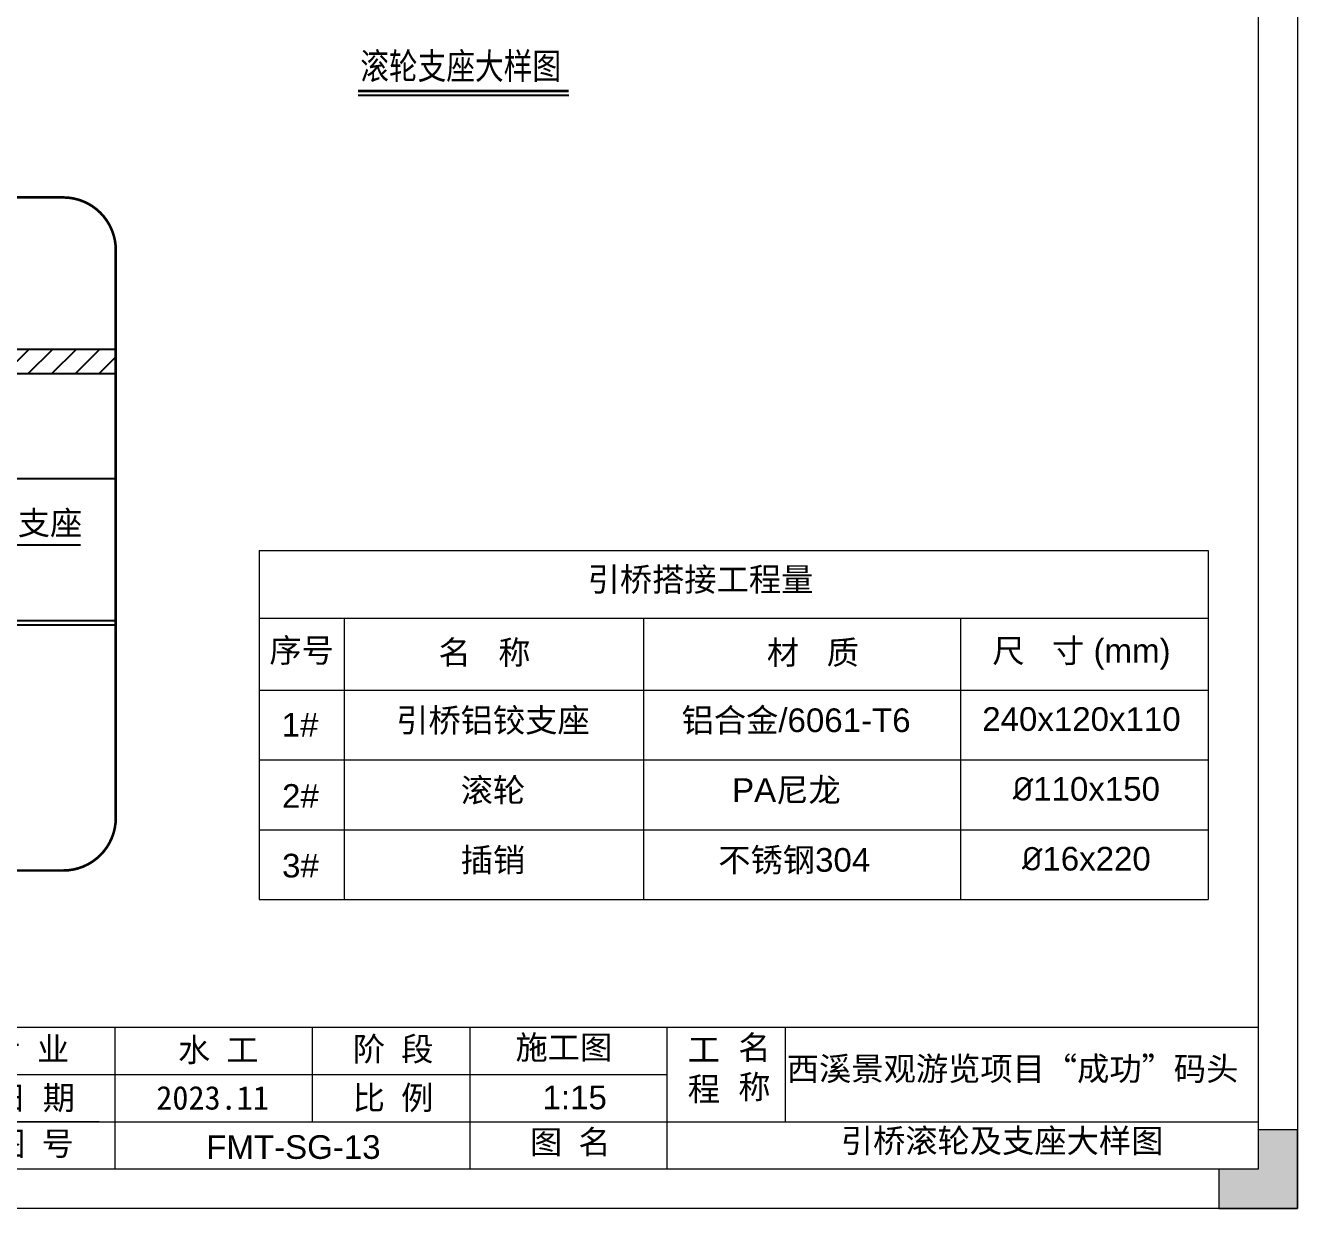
# Model space of a CAD drawing. Header units: millimetres. Extents: x 4 to 2106212, y -117026 to 198097.
# Drawn here: x 1843487 to 1845907, y 185554 to 187804 of the extents above; entities that cross this region are included whole.
import ezdxf

# ---------------------------------------------------------------- set-up
doc = ezdxf.new("R2010")
doc.units = ezdxf.units.MM
doc.linetypes.add('DIVIDEX2', pattern=[63.5, 25.4, -12.7, 0, -12.7, 0, -12.7])
for name, color, linetype in [('BS-Index symbol', 35, 'Continuous'), ('HR-dimension', 9, 'Continuous'), ('HR-Zhuliang', 3, 'Continuous'), ('HR-看线', 143, 'Continuous'), ('面板', 44, 'Continuous')]:
    doc.layers.add(name, color=color, linetype=linetype)
doc.layers.add('图框', color=7, linetype='Continuous', lineweight=13)
doc.layers.add('文本', color=3, linetype='Continuous', lineweight=13)
doc.styles.add('Arial', font='arial.ttf')
doc.styles.add('hztxt', font='ros1.shx', dxfattribs={"width": 0.8, "bigfont": 'hztxt.shx'})
doc.styles.get("Standard").update_dxf_attribs({"font": 'arial.ttf'})
doc.styles.add('工程字体', font='arial.ttf', dxfattribs={"width": 0.8})
doc.dimstyles.new('HR-BI-DIM5', dxfattribs={"dimscale": 6, "dimtxt": 5, "dimasz": 1, "dimexe": 1, "dimexo": 1.5, "dimgap": 2, "dimtad": 1, "dimdec": 1, "dimdsep": 46, "dimtxsty": 'hztxt', "dimcen": 0, "dimdle": 1, "dimclrd": 256, "dimclre": 256, "dimclrt": 2, "dimadec": 1, "dimazin": 0, "dimtfac": 1, "dimtdec": 1, "dimtix": 1, "dimtmove": 2, "dimatfit": 3, "dimfxl": 1, "dimtfill": 1, "dimtolj": 1, "dimtzin": 0, "dimarcsym": 1})

# ---------------------------------------------------------------- blocks, each defined once
blk = doc.blocks.new('*U110')
blk.add_line((0, 0), (40.09, 0))
at = {"const_width": 0.5}
blk.add_lwpolyline([(0, 0.75), (40.09, 0.75)], dxfattribs=at)
at = {"style": '工程字体', "width": 0.8}
blk.add_attdef('图名标注', (0.42, 3), '', height=5, dxfattribs=at)
blk = doc.blocks.new('GW-TK')
at = {"layer": '图框', "linetype": 'Continuous', "lineweight": 0}
h = blk.add_hatch(color=256, dxfattribs=at)
h.dxf.hatch_style = 1
h.paths.add_polyline_path([(927603.55, 464418.01), (927603.55, 464428.01), (927598.55, 464428.01), (927598.55, 464423.01), (927593.55, 464423.01), (927593.55, 464418.01)])
at = {"layer": '图框', "linetype": 'Continuous'}
for p, q in [((927453.55, 464441.02), (927453.55, 464423.01)), ((927478.55, 464441.02), (927478.55, 464429.01)), ((927498.55, 464441.02), (927498.55, 464423.01)), ((927523.55, 464441.02), (927523.55, 464423.01)), ((927538.55, 464441.02), (927538.55, 464429.01)), ((927383.55, 464435.01), (927523.55, 464435.01)), ((927451.56, 464429.01), (927383.55, 464429.01)), ((927383.55, 464429.01), (927598.55, 464429.01))]:
    blk.add_line(p, q, dxfattribs=at)
at = {"layer": '图框'}
for points in [[(927183.55, 464715.01), (927603.55, 464715.01), (927603.55, 464418.01), (927183.55, 464418.01)], [(927188.55, 464710.01), (927598.55, 464710.01), (927598.55, 464423.01), (927188.55, 464423.01)]]:
    blk.add_lwpolyline(points, close=True, dxfattribs=at)
at = {"layer": '图框', "linetype": 'Continuous'}
blk.add_lwpolyline([(927383.55, 464441.02), (927598.55, 464441.02)], dxfattribs=at)
at = {"layer": '图框', "linetype": 'Continuous', "lineweight": 0}
blk.add_lwpolyline([(927598.55, 464428.01), (927598.55, 464423.01), (927593.55, 464423.01), (927593.55, 464418.01), (927603.55, 464418.01), (927603.55, 464428.01)], close=True, dxfattribs=at)
at = {"layer": '图框', "linetype": 'Continuous', "char_height": 3, "attachment_point": 1}
for s, width, insert in [('{\\fSimSun|b0|i0|c134|p2;专 业}', 12.8345, (927437.53, 464439.73)), ('{\\fSimSun|b0|i0|c134|p2;阶 段}', 17.4775, (927483.73, 464439.73)), ('{\\fSimSun|b0|i0|c134|p2;工 程}', 5.2119, (927526.21, 464439.66)), ('{\\fSimSun|b0|i0|c134|p2;名 称}', 5.2119, (927532.62, 464439.93)), ('{\\fSimSun|b0|i0|c134|p2;日 期}', 11.224, (927438.25, 464433.55)), ('{\\fSimSun|b0|i0|c134|p2;比 例}', 10.9146, (927483.71, 464433.55)), ('{\\fSimSun|b0|i0|c134|p2;图 号}', 23.6261, (927438.11, 464427.75)), ('{\\fSimSun|b0|i0|c134|p2;图 名}', 12.066, (927506.19, 464427.94))]:
    blk.add_mtext_dynamic_manual_height_columns(s, width=width, gutter_width=17.5, heights=[0], dxfattribs=dict(at, insert=insert))
at = {"layer": '图框', "color": 3, "linetype": 'Continuous', "char_height": 3, "attachment_point": 1}
for s, width, insert in [('{\\fSimSun|b0|i0|c134|p2;水 工}', 11.224, (927461.55, 464439.63)), ('\\pt9;{\\fSimSun|b0|i0|c134|p2;施工图}', 18.6303, (927504.36, 464439.94)), ('\\pt9;{\\fSimSun|b0|i0|c134|p2;西溪景观游览项目“成功”码头}', 60.0149, (927538.77, 464437.24)), ('{\\fSimSun|b0|i0|c134|p2;2023.11}', 11.224, (927458.8, 464433.55))]:
    blk.add_mtext_dynamic_manual_height_columns(s, width=width, gutter_width=17.5, heights=[0], dxfattribs=dict(at, insert=insert))

msp = doc.modelspace()

# ---------------------------------------------------------------- hatches: boundary and pattern name
at = {"layer": '面板'}
h = msp.add_hatch(dxfattribs=at)
h.set_pattern_fill('ANSI31', color=256, scale=10)
h.set_pattern_definition([(45, (1815900.544, 169922.432), (-22.45064, 22.45064), [])])
h.paths.add_polyline_path([(1843658.7621, 187187.8825), (1843358.8006, 187187.8825), (1843358.8006, 187141.8825), (1843658.7621, 187141.8825)])

# ---------------------------------------------------------------- linework, layer by layer
at = {"layer": 'BS-Index symbol', "color": 1, "linetype": 'DIVIDEX2', "const_width": 5, "flags": 128}
msp.add_lwpolyline([(1842258.7685, 187476.9296), (1843558.7621, 187476.9296, -0.414213562), (1843658.7621, 187376.9296), (1843658.7621, 186296.9766, -0.414213562), (1843558.7621, 186196.9766), (1842258.7685, 186196.9766, -0.414213562), (1842158.7685, 186296.9766), (1842158.7685, 187376.9296, -0.414213562)], format="xyb", close=True, dxfattribs=at)
at = {"layer": 'HR-Zhuliang'}
msp.add_lwpolyline([(1843658.7621, 186941.8825), (1842730.8777, 186941.8825), (1842730.8777, 187141.8825), (1843522.5246, 187141.8825)], dxfattribs=at)
at = {"layer": 'HR-看线'}
for points in [[(1843658.7621, 186671.8825), (1842158.7685, 186671.8825)], [(1842158.7685, 186663.8825), (1843658.7621, 186663.8825)]]:
    msp.add_lwpolyline(points, dxfattribs=at)
at = {"layer": '文本'}
for p, q in [((1843931.4115, 186805.6383), (1843931.4115, 186141.7327)), ((1843931.4115, 186805.6383), (1845737.1116, 186805.6383)), ((1845737.1116, 186805.6383), (1845737.1116, 186141.7327)), ((1843931.4115, 186676.5456), (1845737.1116, 186676.5456)), ((1844092.9693, 186676.5456), (1844092.9693, 186141.7327)), ((1844662.9987, 186676.5456), (1844662.9987, 186141.7327)), ((1845265.6256, 186676.5456), (1845265.6256, 186141.7327)), ((1845737.1116, 186676.5456), (1845737.1116, 186143.2129)), ((1843931.4115, 186540.0761), (1845737.1116, 186540.0761)), ((1843931.4115, 186407.295), (1845737.1116, 186407.295)), ((1843931.4115, 186274.5138), (1845737.1116, 186274.5138)), ((1843931.4115, 186141.7327), (1845737.1116, 186141.7327))]:
    msp.add_line(p, q, dxfattribs=at)
at = {"layer": '面板'}
msp.add_lwpolyline([(1843658.7621, 187187.8825), (1843358.8006, 187187.8825), (1843358.8006, 187141.8825), (1843658.7621, 187141.8825)], close=True, dxfattribs=at)

# ---------------------------------------------------------------- block references
at = {"xscale": 10, "yscale": 10, "zscale": 10}
msp.add_blockref('*U110', (1844119.7315, 187671.6269), dxfattribs=at).add_auto_attribs({'图名标注': '滚轮支座大样图'})
at = {"layer": '文本', "xscale": 15, "yscale": 15, "zscale": 15}
msp.add_blockref('GW-TK', (-12068146.1838, -6780716.0096), dxfattribs=at)

# ---------------------------------------------------------------- texts
at = {"layer": '文本', "style": 'Arial'}
for s, p in [('1# 铝合金滚轮支座', (1843078.0174, 186835.3477)), ('铝合金/6061-T6 ', (1844735.1424, 186460.2416)), ('PA尼龙', (1844831.2641, 186327.4605)), ('不锈钢304', (1844805.0035, 186194.6794))]:
    msp.add_text(s, height=45, dxfattribs=at).set_placement(p)
at = {"layer": '文本', "char_height": 45, "style": 'Arial'}
for s, insert, attachment_point in [('引桥搭接工程量', (1844771.1515, 186747.8971), 5), ('序号', (1844012.367, 186612.9963), 5), ('尺   寸 (mm)', (1845495.8729, 186608.2036), 5), ('名   称', (1844360.2803, 186609.1849), 5), ('材   质', (1844985.0304, 186609.1849), 5), ('1#', (1844009.2893, 186474.151), 5), ('引桥铝铰支座', (1844376.3286, 186480.0496), 5), ('240x120x110', (1845495.8729, 186484.6795), 5), ('滚轮', (1844376.3286, 186347.2685), 5), ('2#', (1844010.0924, 186338.7303), 5), ('{\\fISOCPEUR|b0|i0|c0|p34;%%C}110x150', (1845505.2436, 186351.8984), 5), ('插销', (1844376.3286, 186214.4874), 5), ('{\\fISOCPEUR|b0|i0|c0|p34;%%C}16x220', (1845505.2436, 186219.1173), 5), ('3#', (1844010.0924, 186205.9491), 5), ('\\P1:15', (1844470.6597, 185862.9866), 1), ('\\P引桥滚轮及支座大样图', (1845038.0313, 185780.5355), 1), ('\\PFMT-SG-13', (1843830.829, 185768.6115), 1)]:
    msp.add_mtext(s, dxfattribs=dict(at, insert=insert, attachment_point=attachment_point))

# ---------------------------------------------------------------- leaders
at = {"layer": 'HR-dimension'}
msp.add_leader([(1842900.5198, 186921.8825), (1843056.1031, 186816.5058), (1843591.5113, 186816.5058)], dimstyle='HR-BI-DIM5', override={"dimasz": 3, "dimtad": 0}, dxfattribs=at)

doc.saveas('drawing.dxf')
